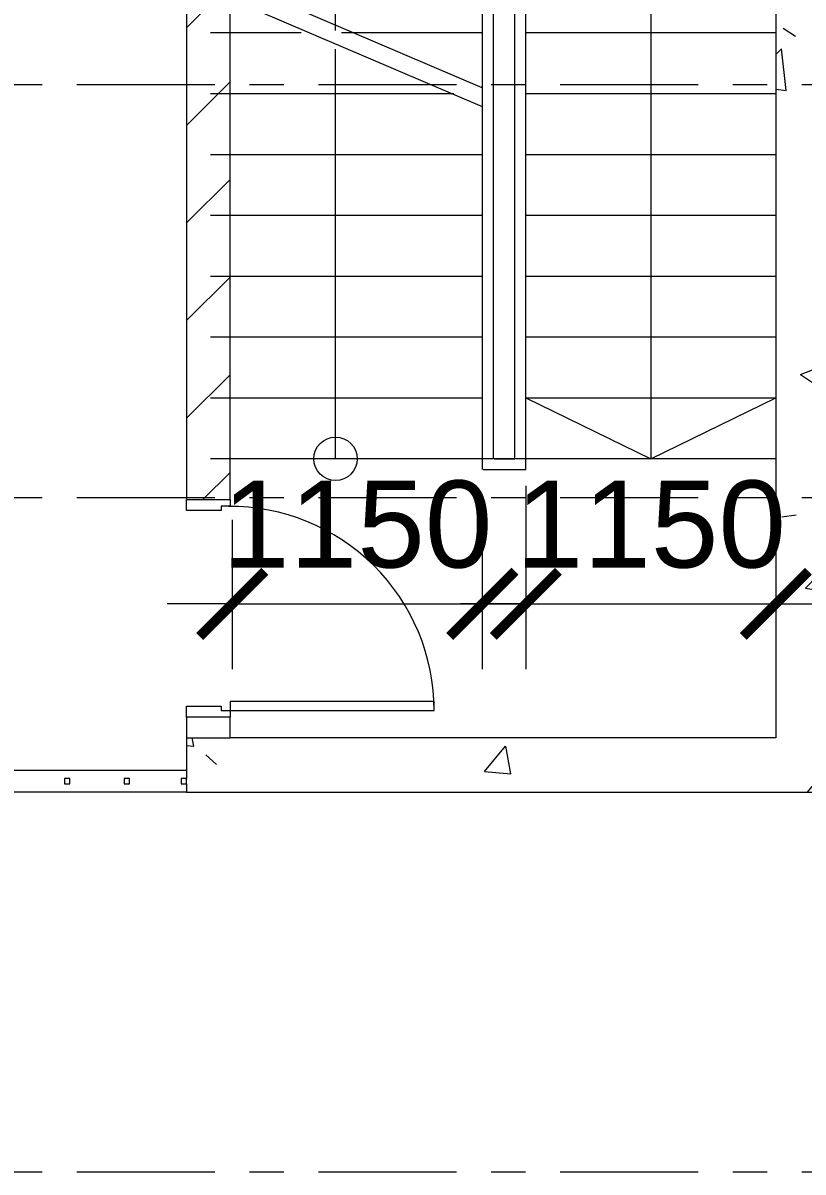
# Model space of a CAD drawing. Header units: millimetres. Extents: x -20144 to 117103, y -11426 to 48263.
# Drawn here: x 73113 to 76700, y 21850 to 27134 of the extents above; entities that cross this region are included whole.
import ezdxf

# ---------------------------------------------------------------- set-up
doc = ezdxf.new("R2010")
doc.units = ezdxf.units.MM
doc.linetypes.add('Grid Line', pattern=[22.225, 12.7, -3.175, 3.175, -3.175])
for name, color, linetype, lineweight in [('A-DETL-GENF', 31, 'Continuous', 5), ('CUA', 31, 'Continuous', 9), ('DIM', 1, 'Continuous', 5), ('HATCH-TUONG', 152, 'Continuous', 9), ('NET THAY 2', 55, 'Continuous', 5), ('NET-CAT', 3, 'Continuous', 9), ('NET-THAY', 2, 'Continuous', 15), ('TRUC', 225, 'Continuous', 5)]:
    doc.layers.add(name, color=color, linetype=linetype, lineweight=lineweight)
doc.styles.add('TA1', font='arial.ttf')
doc.dimstyles.new('D_200_KTx2', dxfattribs={"dimtxt": 400, "dimasz": 300, "dimexe": 300, "dimexo": 300, "dimgap": 160, "dimtad": 1, "dimdec": 0, "dimzin": 9, "dimtxsty": 'TA1', "dimblk": 'ARCHTICK', "dimcen": 1, "dimdle": 300, "dimclrd": 256, "dimclre": 256, "dimclrt": 7, "dimadec": 0, "dimazin": 0, "dimtfac": 1, "dimtdec": 0, "dimtix": 1, "dimtmove": 1, "dimatfit": 3, "dimldrblk": 'ARCHTICK', "dimfxl": 1, "dimtolj": 1, "dimtzin": 0, "dimlwd": -1, "dimlwe": -1, "dimarcsym": 0})
pattern_1 = [(50, (71000, 0), (1457.472, -127.512), [152.4, -1676.4]), (355, (71000, 0), (-281.94, 1528.454), [121.92, -1341.12]), (100.451, (71121.5, -10.6), (1175.54, 1400.93), [129.52, -1424.72]), (46.184, (71000, 406.4), (2168.63, -336.34), [228.6, -2514.6]), (96.636, (71180.7, 378.4), (1899.22, 1979.42), [194.28, -2137.08]), (351.184, (71000, 406.4), (1899.24, 1979.4), [182.88, -2011.68]), (21, (71203.2, 304.8), (1212.915, -818.12), [152.4, -1676.4]), (326, (71203.2, 304.8), (494.42, 1473.504), [121.92, -1341.12]), (71.451, (71304.3, 236.6), (1707.34, 655.37), [129.52, -1424.72]), (37.5, (71000, 0), (24.709, 676.44), [67.056, -1257.808, 67.056, -1294.384, -1346.2]), (37.5, (71000, 0), (24.709, 676.44), [-2686.304, 67.056, -1279.144]), (7.5, (71000, 0), (534.558, 801.444), [67.056, -709.168, 67.056, -1227.328, -513.08]), (7.5, (71000, 0), (534.558, 801.444), [-2070.608, 67.056, -446.024]), (327.5, (70546.86, 0), (1084.7275, -45.831), [67.056, -440.944, 67.056, -1517.904, -2103.12]), (327.5, (70546.86, 0), (1084.7275, -45.831), [-2092.96, 67.056, -2036.064]), (317.5, (70343.7, 0), (1185.035, 203.414), [67.056, -593.344, 67.056, -985.52, -1493.52]), (317.5, (70343.7, 0), (1185.035, 203.414), [-1712.976, 67.056, -1426.464])]

# ---------------------------------------------------------------- blocks, each defined once
blk = doc.blocks.new('_ArchTick')
at = {"color": 0, "const_width": 0.15}
blk.add_lwpolyline([(-0.5, -0.5), (0.5, 0.5)], dxfattribs=at)
blk = doc.blocks.new('*D628')
at = {"layer": 'Defpoints', "color": 0, "transparency": 16777216}
for p in [(74075.4, 25149.9), (75225.4, 25149.9), (75225.4, 24462.8)]:
    blk.add_point(p, dxfattribs=at)
at = {"layer": 'DIM', "transparency": 16777216}
for p, q in [((74075.4, 24849.9), (74075.4, 24162.8)), ((75225.4, 24849.9), (75225.4, 24162.8)), ((74075.4, 24462.8), (73775.4, 24462.8)), ((74075.4, 24462.8), (75225.4, 24462.8)), ((75225.4, 24462.8), (75525.4, 24462.8))]:
    blk.add_line(p, q, dxfattribs=at)
at = {"layer": 'DIM', "transparency": 16777216, "xscale": 300, "yscale": 300, "zscale": 300}
blk.add_blockref('_ArchTick', (74075.4, 24462.8), dxfattribs=at)
at = {"layer": 'DIM', "transparency": 16777216, "xscale": 300, "yscale": 300, "zscale": 300, "rotation": 180}
blk.add_blockref('_ArchTick', (75225.4, 24462.8), dxfattribs=at)
at = {"layer": 'DIM', "color": 7, "transparency": 16777216, "insert": (74650.4, 24827), "char_height": 400, "attachment_point": 5, "style": 'TA1'}
blk.add_mtext('\\A1;1150', dxfattribs=at)
blk = doc.blocks.new('*D629')
at = {"layer": 'Defpoints', "color": 0, "transparency": 16777216}
for p in [(75425.7, 25305), (76575.4, 25305), (76575.4, 24462.8)]:
    blk.add_point(p, dxfattribs=at)
at = {"layer": 'DIM', "transparency": 16777216}
for p, q in [((75425.7, 25005), (75425.7, 24162.8)), ((76575.4, 25005), (76575.4, 24162.8)), ((75425.7, 24462.8), (75125.7, 24462.8)), ((75425.7, 24462.8), (76575.4, 24462.8)), ((76575.4, 24462.8), (76875.4, 24462.8))]:
    blk.add_line(p, q, dxfattribs=at)
at = {"layer": 'DIM', "transparency": 16777216, "xscale": 300, "yscale": 300, "zscale": 300}
blk.add_blockref('_ArchTick', (75425.7, 24462.8), dxfattribs=at)
at = {"layer": 'DIM', "transparency": 16777216, "xscale": 300, "yscale": 300, "zscale": 300, "rotation": 180}
blk.add_blockref('_ArchTick', (76575.4, 24462.8), dxfattribs=at)
at = {"layer": 'DIM', "color": 7, "transparency": 16777216, "insert": (76000.5, 24827), "char_height": 400, "attachment_point": 5, "style": 'TA1'}
blk.add_mtext('\\A1;1150', dxfattribs=at)
blk = doc.blocks.new('THANG  BO 5 - THANG  BO 5-373209-MẶT BẰNG TẦNG 5 ĐẾN TẦNG 22')
at = {"layer": 'A-DETL-GENF'}
for p, q in [((3647.1, 27112.1), (3647.1, 28286.9)), ((3647.1, 28286.9), (5097.1, 28286.9)), ((5097.1, 28286.9), (5097.1, 25142)), ((4522.1, 27712), (4322.1, 27712)), ((4322.1, 27712), (4322.1, 25092)), ((4522.1, 25092), (4522.1, 27712)), ((3072.1, 27662), (5672.1, 27662)), ((4472.1, 27662), (4372.1, 27662)), ((4372.1, 27662), (4372.1, 25142)), ((4472.1, 25142), (4472.1, 27662)), ((4322.1, 26847.1), (3072.1, 27382)), ((3072.1, 27382), (4322.1, 27382)), ((4522.1, 27382), (5672.1, 27382)), ((3072.1, 27296.2), (4322.1, 26761.3)), ((3072.1, 27102), (3489.6, 27102)), ((3674.1, 27102), (4322.1, 27102)), ((4522.1, 27102), (5672.1, 27102)), ((3647.1, 25142), (3647.1, 27026.3)), ((3072.1, 26822), (4191.7, 26822)), ((4522.1, 26822), (5672.1, 26822)), ((3072.1, 26542), (4322.1, 26542)), ((4522.1, 26542), (5672.1, 26542)), ((3072.1, 26262), (4322.1, 26262)), ((4522.1, 26262), (5672.1, 26262)), ((3072.1, 25982), (4322.1, 25982)), ((4522.1, 25982), (5672.1, 25982)), ((3072.1, 25702), (4322.1, 25702)), ((4522.1, 25702), (5672.1, 25702)), ((3072.1, 25422), (4322.1, 25422)), ((4522.1, 25422), (5097.1, 25142)), ((4522.1, 25422), (5672.1, 25422)), ((5097.1, 25142), (5672.1, 25422)), ((4372.1, 25142), (3072.1, 25142)), ((5672.1, 25142), (4376.2, 25142)), ((4376.2, 25142), (4472.1, 25142)), ((4326.2, 25092), (4522.1, 25092))]:
    blk.add_line(p, q, dxfattribs=at)
blk.add_circle((3647.1, 25142), 100, dxfattribs=at)
blk = doc.blocks.new('CUA 1 CANH MO - 2 - Type 1000-515866-MẶT BẰNG TẦNG 23')
at = {"layer": 'CUA', "lineweight": 5}
for p, q in [((-398.5, -102.3), (-398.5, 97.7)), ((-398.5, 97.7), (-348.5, 97.7)), ((-348.5, 97.7), (-348.5, -61.3)), ((551.5, 97.7), (601.5, 97.7)), ((551.5, -61.3), (551.5, 97.7)), ((601.5, 97.7), (601.5, -102.3)), ((-368.5, -102.3), (-398.5, -102.3)), ((-368.5, -61.3), (-368.5, -102.3)), ((-348.5, -61.3), (-368.5, -61.3)), ((571.5, -61.3), (551.5, -61.3)), ((571.5, -102.3), (571.5, -61.3)), ((601.5, -102.3), (571.5, -102.3))]:
    blk.add_line(p, q, dxfattribs=at)
at = {"layer": 'CUA'}
for p, q in [((-327.5, -102.3), (-367.5, -102.3)), ((-367.5, -102.3), (-367.5, -1040.3)), ((-327.5, -1040.3), (-327.5, -102.3)), ((-367.5, -1040.3), (-327.5, -1040.3))]:
    blk.add_line(p, q, dxfattribs=at)
at = {"layer": 'CUA', "lineweight": 5}
blk.add_arc((-367.5, -102.3), 938, 270, 0.5, dxfattribs=at)
blk = doc.blocks.new('Railing - 25mm-666288-MẶT BẰNG TẦNG 23')
at = {"layer": 'NET THAY 2'}
for p, q in [((12.5, 12.5), (-12.5, 12.5)), ((-12.5, 12.5), (-12.5, -12.5)), ((12.5, -12.5), (12.5, 12.5)), ((-12.5, -12.5), (12.5, -12.5))]:
    blk.add_line(p, q, dxfattribs=at)
blk = doc.blocks.new('Railing - Railing-718009-MẶT BẰNG TẦNG 23')
at = {"rotation": 269.9999999999998}
for p in [(1613, 23647.2), (1765.6, 23647.2), (2040.6, 23647.2), (2315.6, 23647.2), (2590.6, 23647.2), (2853.1, 23647.2)]:
    blk.add_blockref('Railing - 25mm-666288-MẶT BẰNG TẦNG 23', p, dxfattribs=at)

msp = doc.modelspace()

# ---------------------------------------------------------------- hatches: boundary and pattern name
at = {"layer": 'HATCH-TUONG', "lineweight": 5}
h = msp.add_hatch(dxfattribs=at)
h.set_pattern_fill('FP_4', color=256, style=0, pattern_type=2)
h.set_pattern_definition([(45, (71000, 0), (-224.5064, 224.5064), [])])
h.paths.add_polyline_path([(74065.6, 23847.2), (74065.6, 23942), (73865.6, 23942), (73865.6, 23847.2)], flags=0)
h.paths.add_polyline_path([(74065.6, 24942), (74065.6, 29162), (73865.6, 29162), (73865.6, 24942)], flags=0)
h.paths.add_polyline_path([(74065.6, 30162), (74065.6, 31299.9), (73865.6, 31299.9), (73865.6, 30162)], flags=0)
h = msp.add_hatch(dxfattribs=at)
h.set_pattern_fill('FP_3', color=256, style=0, pattern_type=2)
h.set_pattern_definition(pattern_1)
h.paths.add_polyline_path([(76575.3, 23597.2), (76825.3, 23597.2), (76825.3, 31302.2), (76575.3, 31299.9), (76575.3, 23847.2)], flags=0)
h = msp.add_hatch(dxfattribs=at)
h.set_pattern_fill('FP_3', color=256, style=0, pattern_type=2)
h.set_pattern_definition(pattern_1)
h.paths.add_polyline_path([(76575.3, 23597.2), (76575.3, 23847.2), (73865.6, 23847.2), (73865.6, 23597.2), (75559.9, 23597.2)], flags=0)

# ---------------------------------------------------------------- linework, layer by layer
at = {"layer": 'NET-CAT', "lineweight": 15}
for p, q in [((73865.6, 28862), (73865.6, 24942)), ((74065.6, 24942), (74065.6, 28862)), ((76575.3, 28862), (76575.3, 23847.2)), ((73865.6, 24942), (74065.6, 24942)), ((74065.6, 23942), (73865.6, 23942)), ((73865.6, 23942), (73865.6, 23847.2)), ((74065.6, 23847.2), (74065.6, 23942)), ((73865.6, 23847.2), (73865.6, 23659.7)), ((76575.3, 23847.2), (74065.6, 23847.2)), ((73865.6, 23634.7), (73865.6, 23597.2)), ((73865.6, 23597.2), (76575.3, 23597.2)), ((76575.3, 23597.2), (76825.3, 23597.2))]:
    msp.add_line(p, q, dxfattribs=at)
at = {"layer": 'NET-CAT'}
msp.add_line((73865.6, 23847.2), (74065.6, 23847.2), dxfattribs=at)
at = {"layer": 'NET-THAY', "lineweight": 9}
for p, q in [((72600.5, 23697.2), (73865.6, 23697.2)), ((73865.6, 23597.2), (72650.5, 23597.2))]:
    msp.add_line(p, q, dxfattribs=at)
at = {"layer": 'TRUC', "linetype": 'Grid Line', "ltscale": 50}
for p, q in [((114000.5, 26849.9), (58907.6, 26849.9)), ((114000.5, 24949.9), (56593, 24949.9)), ((114000.5, 21849.9), (58907.6, 21849.9))]:
    msp.add_line(p, q, dxfattribs=at)

# ---------------------------------------------------------------- block references
at = {"lineweight": 9, "rotation": 90}
msp.add_blockref('CUA 1 CANH MO - 2 - Type 1000-515866-MẶT BẰNG TẦNG 23', (73963.3, 24340.6), dxfattribs=at)
at = {"lineweight": 9}
msp.add_blockref('Railing - Railing-718009-MẶT BẰNG TẦNG 23', (71000, 0), dxfattribs=at)
at = {"layer": 'A-DETL-GENF'}
msp.add_blockref('THANG  BO 5 - THANG  BO 5-373209-MẶT BẰNG TẦNG 5 ĐẾN TẦNG 22', (70903.2, -12), dxfattribs=at)

# ---------------------------------------------------------------- dimensions: what is measured, and where the dimension line sits
at = {"layer": 'DIM'}
for base, p1, p2, picture, middle in [((76575.4, 24462.8), (75425.7, 25305), (76575.4, 25305), '*D629', (76000.5, 24827)), ((75225.4, 24462.8), (74075.4, 25149.9), (75225.4, 25149.9), '*D628', (74650.4, 24827))]:
    dim = msp.add_linear_dim(base=base, p1=p1, p2=p2, dimstyle='D_200_KTx2', dxfattribs=at)
    dim.commit()
    dim.dimension.update_dxf_attribs({"geometry": picture, "text_midpoint": middle})

doc.saveas('drawing.dxf')
